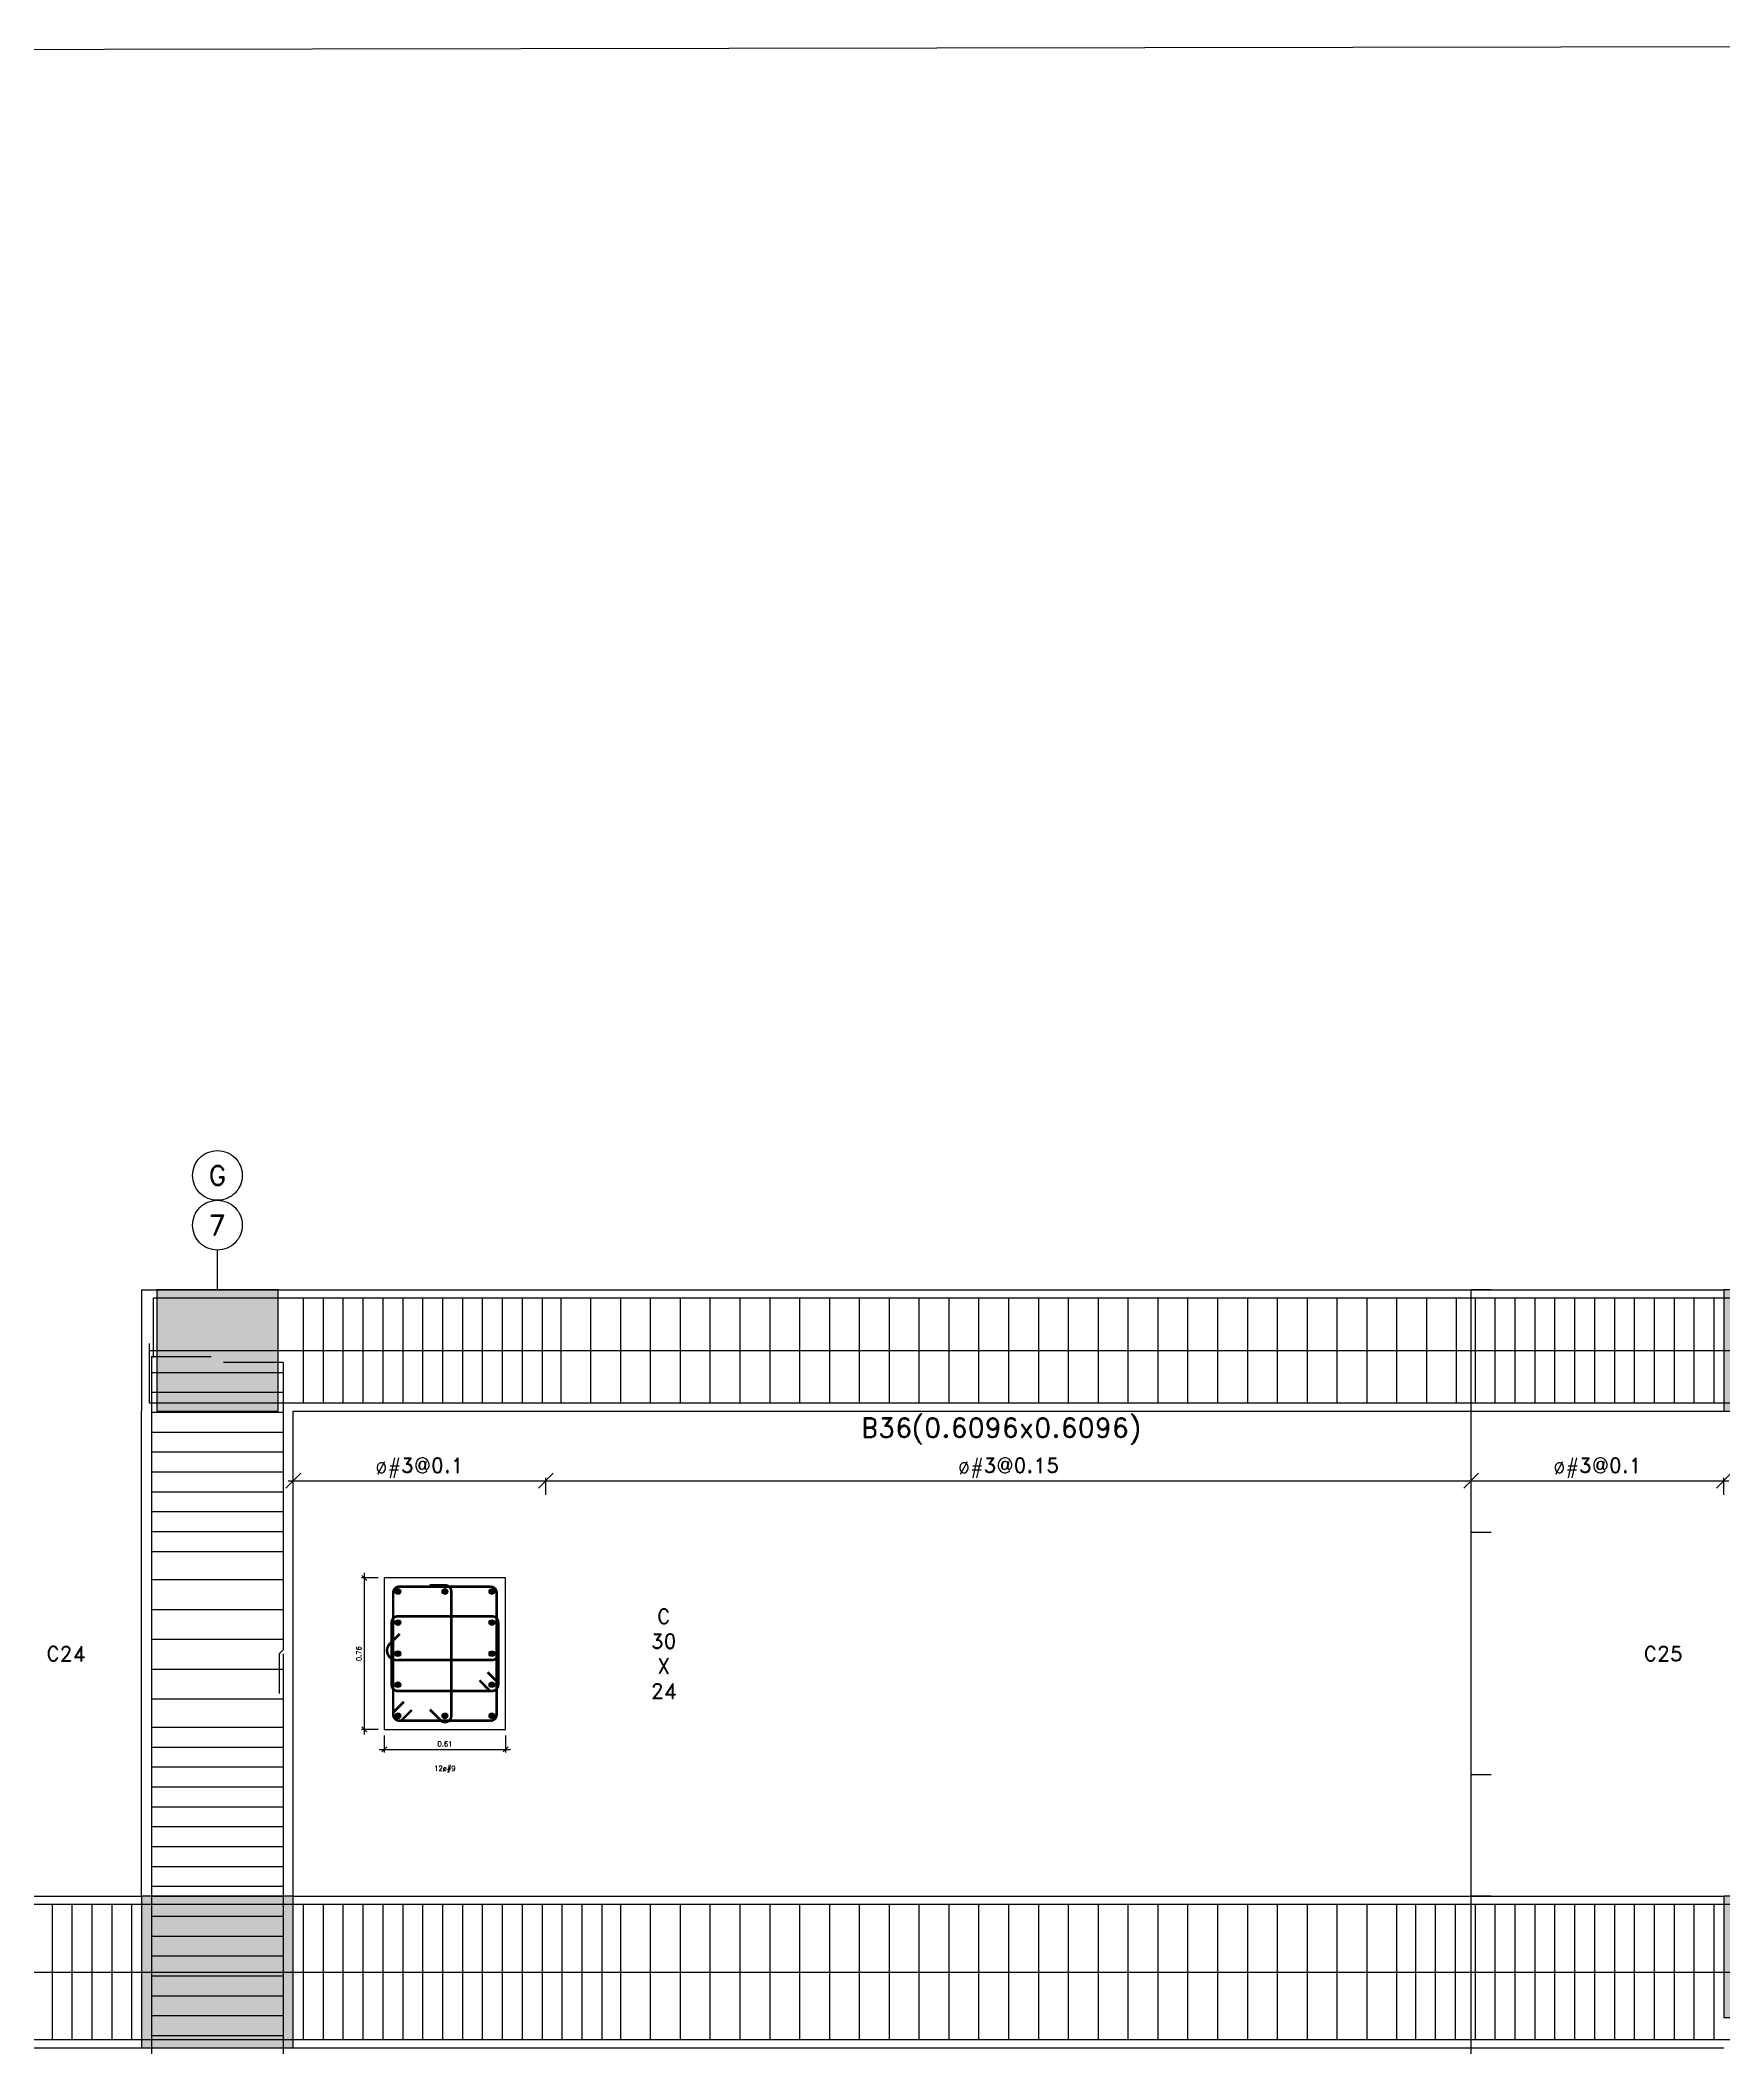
# Model space of a CAD drawing. Header units: inches. Extents: x 2674 to 28325, y -8016 to 21827.
# Drawn here: x 11083 to 11506, y -646 to -141 of the extents above; entities that cross this region are included whole.
import ezdxf
from ezdxf.enums import TextEntityAlignment as Align

# ---------------------------------------------------------------- set-up
doc = ezdxf.new("R2010")
doc.units = ezdxf.units.IN
doc.header["$MEASUREMENT"] = 0
doc.linetypes.add('ACAD_ISO02W100', pattern=[15, 12, -3])
doc.linetypes.add('Dashed', pattern=[0.75, 0.5, -0.25])
for name, color, linetype in [('Beam', 3, 'Continuous'), ('Beam elevation contour', 7, 'Continuous'), ('Beam rebar bot', 2, 'Continuous'), ('Beam rebar top', 2, 'Continuous'), ('Beam tie corner', 6, 'Continuous'), ('Beam tie mid', 4, 'Continuous'), ('Column elevation contorno', 7, 'Continuous'), ('Columns', 5, 'Continuous'), ('Dimensions', 7, 'Continuous'), ('Porticos', 7, 'Continuous'), ('Rebar long', 5, 'Continuous'), ('Rebar tie', 4, 'Continuous'), ('Texts', 7, 'Continuous')]:
    doc.layers.add(name, color=color, linetype=linetype)
doc.layers.add('Beam torsion rebar', color=7, linetype='Continuous', true_color=0xaf0000)
doc.layers.add('Grid', color=7, linetype='ACAD_ISO02W100', lineweight=25)
doc.styles.add('Letra', font='romand.shx')
doc.dimstyles.new('Dimension', dxfattribs={"dimscale": 0.083333, "dimtxt": 0.025, "dimasz": 0.025, "dimexe": 0.015, "dimexo": 0.03, "dimgap": 0.015, "dimtad": 1, "dimdec": 1, "dimzin": 0, "dimdsep": 46, "dimlunit": 4, "dimtxsty": 'Letra', "dimblk": 'OBLIQUE', "dimcen": 0.015, "dimdle": 0.025, "dimclrd": 256, "dimclre": 1, "dimclrt": 4, "dimadec": 0, "dimazin": 0, "dimtfac": 1, "dimtdec": 1, "dimtofl": 0, "dimtmove": 0, "dimatfit": 3, "dimfxl": 1, "dimtolj": 1, "dimtzin": 0, "dimarcsym": 0})

# ---------------------------------------------------------------- blocks, each defined once
blk = doc.blocks.new('Gridbeam')
at = {"linetype": 'Dashed'}
blk.add_lwpolyline([(0, 0), (0, 0.2)], dxfattribs=at)
for centre in [(0, 0.575), (0, 0.325)]:
    blk.add_circle(centre, 0.125)
at = {"style": 'Letra'}
for tag, p in [('X', (0, 0.575)), ('Y', (0, 0.325))]:
    blk.add_attdef(tag, text='', height=0.1, dxfattribs=at).set_placement(p, align=Align.MIDDLE_CENTER)
blk = doc.blocks.new('_Oblique')
at = {"color": 0, "linetype": 'ByBlock', "lineweight": -2}
blk.add_line((-0.5, -0.5), (0.5, 0.5), dxfattribs=at)
blk = doc.blocks.new('*D31')
at = {"linetype": 'ByBlock', "lineweight": -2, "transparency": 16777216}
blk.add_line((-0.4048, -0.406), (-0.4048, 0.406), dxfattribs=at)
at = {"color": 1, "linetype": 'ByBlock', "lineweight": -2, "transparency": 16777216}
for p, q in [((-0.3348, 0.381), (-0.4198, 0.381)), ((-0.3348, -0.381), (-0.4198, -0.381))]:
    blk.add_line(p, q, dxfattribs=at)
at = {"layer": 'Defpoints', "transparency": 16777216}
for p in [(-0.4048, 0.381), (-0.3048, 0.381), (-0.3048, -0.381)]:
    blk.add_point(p, dxfattribs=at)
at = {"lineweight": -2, "transparency": 16777216, "xscale": 0.025, "yscale": 0.025, "zscale": 0.025}
for p, rotation in [((-0.4048, 0.381), 90), ((-0.4048, -0.381), 270)]:
    blk.add_blockref('_Oblique', p, dxfattribs=dict(at, rotation=rotation))
at = {"color": 4, "transparency": 16777216, "insert": (-0.4198, 0), "char_height": 0.025, "attachment_point": 8, "rotation": 90, "style": 'Letra'}
blk.add_mtext('0.76', dxfattribs=at)
blk = doc.blocks.new('*D32')
at = {"linetype": 'ByBlock', "lineweight": -2, "transparency": 16777216}
blk.add_line((-0.3298, -0.481), (0.3298, -0.481), dxfattribs=at)
at = {"color": 1, "linetype": 'ByBlock', "lineweight": -2, "transparency": 16777216}
for p, q in [((-0.3048, -0.411), (-0.3048, -0.496)), ((0.3048, -0.411), (0.3048, -0.496))]:
    blk.add_line(p, q, dxfattribs=at)
at = {"layer": 'Defpoints', "transparency": 16777216}
for p in [(-0.3048, -0.381), (0.3048, -0.381), (0.3048, -0.481)]:
    blk.add_point(p, dxfattribs=at)
at = {"lineweight": -2, "transparency": 16777216, "xscale": 0.025, "yscale": 0.025, "zscale": 0.025, "rotation": 180}
blk.add_blockref('_Oblique', (-0.3048, -0.481), dxfattribs=at)
at = {"lineweight": -2, "transparency": 16777216, "xscale": 0.025, "yscale": 0.025, "zscale": 0.025}
blk.add_blockref('_Oblique', (0.3048, -0.481), dxfattribs=at)
at = {"color": 4, "transparency": 16777216, "insert": (0, -0.466), "char_height": 0.025, "attachment_point": 8, "style": 'Letra'}
blk.add_mtext('0.61', dxfattribs=at)
blk = doc.blocks.new('#9')
blk.add_hatch(color=256).paths.add_polyline_path([(0.014, 0, 1), (-0.014, 0, 1)])
at = {"color": 0}
blk.add_circle((0, 0), 0.0143, dxfattribs=at)
blk = doc.blocks.new('*D657')
at = {"layer": 'Defpoints', "color": 0, "transparency": 16777216}
for p in [(11442.37, -576.91), (11447.37, -576.91), (11447.37, -607.41)]:
    blk.add_point(p, dxfattribs=at)
at = {"layer": 'Dimensions', "color": 1, "linetype": 'ByBlock', "lineweight": -2, "transparency": 16777216}
for p, q in [((11447.37, -576.91), (11442.37, -576.91)), ((11447.37, -607.41), (11442.37, -607.41))]:
    blk.add_line(p, q, dxfattribs=at)
at = {"layer": 'Dimensions', "linetype": 'ByBlock', "lineweight": -2, "transparency": 16777216}
blk.add_line((11442.37, -607.42), (11442.37, -576.91), dxfattribs=at)
at = {"layer": 'Dimensions', "lineweight": -2, "transparency": 16777216, "xscale": 0.006249999999999999, "yscale": 0.006249999999999999, "zscale": 0.006249999999999999}
for p, rotation in [((11442.37, -576.91), 90), ((11442.37, -607.41), 270)]:
    blk.add_blockref('_Oblique', p, dxfattribs=dict(at, rotation=rotation))
at = {"layer": 'Dimensions', "color": 4, "transparency": 16777216, "insert": (11442.37, -592.16), "char_height": 0.00625, "attachment_point": 5, "rotation": 90, "style": 'Letra'}
blk.add_mtext('\\A1;ø#3@0.1', dxfattribs=at)
blk = doc.blocks.new('*D658')
at = {"layer": 'Defpoints', "color": 0, "transparency": 16777216}
for p in [(11442.37, -455.01), (11447.37, -455.01), (11447.37, -515.96)]:
    blk.add_point(p, dxfattribs=at)
at = {"layer": 'Dimensions', "color": 1, "linetype": 'ByBlock', "lineweight": -2, "transparency": 16777216}
for p, q in [((11447.37, -455.01), (11442.37, -455.01)), ((11447.37, -515.96), (11442.37, -515.96))]:
    blk.add_line(p, q, dxfattribs=at)
at = {"layer": 'Dimensions', "linetype": 'ByBlock', "lineweight": -2, "transparency": 16777216}
blk.add_line((11442.37, -515.97), (11442.37, -455.01), dxfattribs=at)
at = {"layer": 'Dimensions', "lineweight": -2, "transparency": 16777216, "xscale": 0.006249999999999999, "yscale": 0.006249999999999999, "zscale": 0.006249999999999999}
for p, rotation in [((11442.37, -455.01), 90), ((11442.37, -515.96), 270)]:
    blk.add_blockref('_Oblique', p, dxfattribs=dict(at, rotation=rotation))
at = {"layer": 'Dimensions', "color": 4, "transparency": 16777216, "insert": (11442.37, -485.49), "char_height": 0.00625, "attachment_point": 5, "rotation": 90, "style": 'Letra'}
blk.add_mtext('\\A1;ø#3@0.1', dxfattribs=at)
blk = doc.blocks.new('*D659')
at = {"layer": 'Defpoints', "color": 0, "transparency": 16777216}
for p in [(11442.37, -515.96), (11447.37, -515.96), (11447.37, -576.91)]:
    blk.add_point(p, dxfattribs=at)
at = {"layer": 'Dimensions', "color": 1, "linetype": 'ByBlock', "lineweight": -2, "transparency": 16777216}
for p, q in [((11447.37, -515.96), (11442.37, -515.96)), ((11447.37, -576.91), (11442.37, -576.91))]:
    blk.add_line(p, q, dxfattribs=at)
at = {"layer": 'Dimensions', "linetype": 'ByBlock', "lineweight": -2, "transparency": 16777216}
blk.add_line((11442.37, -576.92), (11442.37, -515.96), dxfattribs=at)
at = {"layer": 'Dimensions', "lineweight": -2, "transparency": 16777216, "xscale": 0.006249999999999999, "yscale": 0.006249999999999999, "zscale": 0.006249999999999999}
for p, rotation in [((11442.37, -515.96), 90), ((11442.37, -576.91), 270)]:
    blk.add_blockref('_Oblique', p, dxfattribs=dict(at, rotation=rotation))
at = {"layer": 'Dimensions', "color": 4, "transparency": 16777216, "insert": (11442.37, -546.44), "char_height": 0.00625, "attachment_point": 5, "rotation": 90, "style": 'Letra'}
blk.add_mtext('\\A1;ø#3@0.15', dxfattribs=at)
blk = doc.blocks.new('*D627')
at = {"layer": 'Defpoints', "color": 0, "transparency": 16777216}
for p in [(11442.37, -607.41), (11447.37, -607.41), (11447.37, -676.01)]:
    blk.add_point(p, dxfattribs=at)
at = {"layer": 'Dimensions', "color": 1, "linetype": 'ByBlock', "lineweight": -2, "transparency": 16777216}
for p, q in [((11447.37, -607.41), (11442.37, -607.41)), ((11447.37, -676.01), (11442.37, -676.01))]:
    blk.add_line(p, q, dxfattribs=at)
at = {"layer": 'Dimensions', "linetype": 'ByBlock', "lineweight": -2, "transparency": 16777216}
blk.add_line((11442.37, -676.02), (11442.37, -607.41), dxfattribs=at)
at = {"layer": 'Dimensions', "lineweight": -2, "transparency": 16777216, "xscale": 0.006249999999999999, "yscale": 0.006249999999999999, "zscale": 0.006249999999999999}
for p, rotation in [((11442.37, -607.41), 90), ((11442.37, -676.01), 270)]:
    blk.add_blockref('_Oblique', p, dxfattribs=dict(at, rotation=rotation))
at = {"layer": 'Dimensions', "color": 4, "transparency": 16777216, "insert": (11442.37, -641.71), "char_height": 0.00625, "attachment_point": 5, "rotation": 90, "style": 'Letra'}
blk.add_mtext('\\A1;ø#3@0.1', dxfattribs=at)
blk = doc.blocks.new('FB 24 X 24')
blk.add_hatch(color=256).paths.add_polyline_path([(0.3048, 0.3048), (-0.3048, 0.3048), (-0.3048, -0.3048), (0.3048, -0.3048)])
at = {"color": 0}
blk.add_lwpolyline([(0.3048, 0.3048), (-0.3048, 0.3048), (-0.3048, -0.3048), (0.3048, -0.3048)], close=True, dxfattribs=at)
blk = doc.blocks.new('*D45')
at = {"color": 1, "linetype": 'ByBlock', "lineweight": -2, "transparency": 16777216}
for p, q in [((725.1351, 34.9368), (725.1351, 35.0218)), ((726.4043, 34.9368), (726.4043, 35.0218))]:
    blk.add_line(p, q, dxfattribs=at)
at = {"linetype": 'ByBlock', "lineweight": -2, "transparency": 16777216}
blk.add_line((725.1101, 35.0068), (726.4293, 35.0068), dxfattribs=at)
at = {"layer": 'Defpoints', "transparency": 16777216}
for p in [(726.4043, 35.0068), (725.1351, 34.9068), (726.4043, 34.9068)]:
    blk.add_point(p, dxfattribs=at)
at = {"lineweight": -2, "transparency": 16777216, "xscale": 0.075, "yscale": 0.075, "zscale": 0.075, "rotation": 180}
blk.add_blockref('_Oblique', (725.1351, 35.0068), dxfattribs=at)
at = {"lineweight": -2, "transparency": 16777216, "xscale": 0.075, "yscale": 0.075, "zscale": 0.075}
blk.add_blockref('_Oblique', (726.4043, 35.0068), dxfattribs=at)
at = {"color": 4, "transparency": 16777216, "insert": (725.7697, 35.0218), "char_height": 0.075, "attachment_point": 8, "style": 'Letra'}
blk.add_mtext('ø#3@0.1', dxfattribs=at)
blk = doc.blocks.new('*D46')
at = {"color": 1, "linetype": 'ByBlock', "lineweight": -2, "transparency": 16777216}
for p, q in [((731.0539, 34.9368), (731.0539, 35.0218)), ((732.3232, 34.9368), (732.3232, 35.0218))]:
    blk.add_line(p, q, dxfattribs=at)
at = {"linetype": 'ByBlock', "lineweight": -2, "transparency": 16777216}
blk.add_line((731.0289, 35.0068), (732.3482, 35.0068), dxfattribs=at)
at = {"layer": 'Defpoints', "transparency": 16777216}
for p in [(732.3232, 35.0068), (731.0539, 34.9068), (732.3232, 34.9068)]:
    blk.add_point(p, dxfattribs=at)
at = {"lineweight": -2, "transparency": 16777216, "xscale": 0.075, "yscale": 0.075, "zscale": 0.075, "rotation": 180}
blk.add_blockref('_Oblique', (731.0539, 35.0068), dxfattribs=at)
at = {"lineweight": -2, "transparency": 16777216, "xscale": 0.075, "yscale": 0.075, "zscale": 0.075}
blk.add_blockref('_Oblique', (732.3232, 35.0068), dxfattribs=at)
at = {"color": 4, "transparency": 16777216, "insert": (731.68855, 35.0218), "char_height": 0.075, "attachment_point": 8, "style": 'Letra'}
blk.add_mtext('ø#3@0.1', dxfattribs=at)
blk = doc.blocks.new('*D47')
at = {"color": 1, "linetype": 'ByBlock', "lineweight": -2, "transparency": 16777216}
for p, q in [((726.4043, 34.9368), (726.4043, 35.0218)), ((731.0539, 34.9368), (731.0539, 35.0218))]:
    blk.add_line(p, q, dxfattribs=at)
at = {"linetype": 'ByBlock', "lineweight": -2, "transparency": 16777216}
blk.add_line((726.3793, 35.0068), (731.0789, 35.0068), dxfattribs=at)
at = {"layer": 'Defpoints', "transparency": 16777216}
for p in [(731.0539, 35.0068), (726.4043, 34.9068), (731.0539, 34.9068)]:
    blk.add_point(p, dxfattribs=at)
at = {"lineweight": -2, "transparency": 16777216, "xscale": 0.075, "yscale": 0.075, "zscale": 0.075, "rotation": 180}
blk.add_blockref('_Oblique', (726.4043, 35.0068), dxfattribs=at)
at = {"lineweight": -2, "transparency": 16777216, "xscale": 0.075, "yscale": 0.075, "zscale": 0.075}
blk.add_blockref('_Oblique', (731.0539, 35.0068), dxfattribs=at)
at = {"color": 4, "transparency": 16777216, "insert": (728.7291, 35.0218), "char_height": 0.075, "attachment_point": 8, "style": 'Letra'}
blk.add_mtext('ø#3@0.15', dxfattribs=at)
blk = doc.blocks.new('FB 30 X 30')
blk.add_hatch(color=256).paths.add_polyline_path([(0.381, 0.381), (-0.381, 0.381), (-0.381, -0.381), (0.381, -0.381)])
at = {"color": 0}
blk.add_lwpolyline([(0.381, 0.381), (-0.381, 0.381), (-0.381, -0.381), (0.381, -0.381)], close=True, dxfattribs=at)
blk = doc.blocks.new('B33-B34-B35-B36-Story10')
at = {"layer": 'Beam elevation contour'}
for points in [[(717.8452, 32.9184), (724.3731, 32.9184)], [(725.1351, 32.9184), (732.3232, 32.9184)], [(717.8452, 32.1564), (724.3731, 32.1564)], [(725.1351, 32.1564), (732.3232, 32.1564)]]:
    blk.add_lwpolyline(points, dxfattribs=at)
at = {"layer": 'Beam rebar bot'}
blk.add_lwpolyline([(732.8728, 32.4964), (732.8728, 32.1964), (702.188, 32.1964), (702.188, 32.4964)], dxfattribs=at)
at = {"layer": 'Beam rebar top'}
blk.add_lwpolyline([(702.208, 32.5784), (702.208, 32.8784), (732.8928, 32.8784), (732.8928, 32.5784)], dxfattribs=at)
at = {"layer": 'Beam tie corner'}
for points in [[(723.9231, 32.8784), (723.9231, 32.1964)], [(724.0231, 32.8784), (724.0231, 32.1964)], [(724.1231, 32.8784), (724.1231, 32.1964)], [(724.2231, 32.8784), (724.2231, 32.1964)], [(724.3231, 32.8784), (724.3231, 32.1964)], [(725.1851, 32.8784), (725.1851, 32.1964)], [(725.2851, 32.8784), (725.2851, 32.1964)], [(725.3851, 32.8784), (725.3851, 32.1964)], [(725.4851, 32.8784), (725.4851, 32.1964)], [(725.5851, 32.8784), (725.5851, 32.1964)], [(725.6851, 32.8784), (725.6851, 32.1964)], [(725.7851, 32.8784), (725.7851, 32.1964)], [(725.8851, 32.8784), (725.8851, 32.1964)], [(725.9851, 32.8784), (725.9851, 32.1964)], [(726.0851, 32.8784), (726.0851, 32.1964)], [(726.1851, 32.8784), (726.1851, 32.1964)], [(726.2851, 32.8784), (726.2851, 32.1964)], [(726.3851, 32.8784), (726.3851, 32.1964)], [(726.4851, 32.8784), (726.4851, 32.1964)], [(726.5851, 32.8784), (726.5851, 32.1964)], [(726.6851, 32.8784), (726.6851, 32.1964)], [(730.7732, 32.8784), (730.7732, 32.1964)], [(730.8732, 32.8784), (730.8732, 32.1964)], [(730.9732, 32.8784), (730.9732, 32.1964)], [(731.0732, 32.8784), (731.0732, 32.1964)], [(731.1732, 32.8784), (731.1732, 32.1964)], [(731.2732, 32.8784), (731.2732, 32.1964)], [(731.3732, 32.8784), (731.3732, 32.1964)], [(731.4732, 32.8784), (731.4732, 32.1964)], [(731.5732, 32.8784), (731.5732, 32.1964)], [(731.6732, 32.8784), (731.6732, 32.1964)], [(731.7732, 32.8784), (731.7732, 32.1964)], [(731.8732, 32.8784), (731.8732, 32.1964)], [(731.9732, 32.8784), (731.9732, 32.1964)], [(732.0732, 32.8784), (732.0732, 32.1964)], [(732.1732, 32.8784), (732.1732, 32.1964)], [(732.2732, 32.8784), (732.2732, 32.1964)]]:
    blk.add_lwpolyline(points, dxfattribs=at)
at = {"layer": 'Beam tie mid'}
for points in [[(726.7791, 32.8784), (726.7791, 32.1964)], [(726.9291, 32.8784), (726.9291, 32.1964)], [(727.0791, 32.8784), (727.0791, 32.1964)], [(727.2291, 32.8784), (727.2291, 32.1964)], [(727.3791, 32.8784), (727.3791, 32.1964)], [(727.5291, 32.8784), (727.5291, 32.1964)], [(727.6791, 32.8784), (727.6791, 32.1964)], [(727.8291, 32.8784), (727.8291, 32.1964)], [(727.9791, 32.8784), (727.9791, 32.1964)], [(728.1291, 32.8784), (728.1291, 32.1964)], [(728.2791, 32.8784), (728.2791, 32.1964)], [(728.4291, 32.8784), (728.4291, 32.1964)], [(728.5791, 32.8784), (728.5791, 32.1964)], [(728.7291, 32.8784), (728.7291, 32.1964)], [(728.8791, 32.8784), (728.8791, 32.1964)], [(729.0291, 32.8784), (729.0291, 32.1964)], [(729.1791, 32.8784), (729.1791, 32.1964)], [(729.3291, 32.8784), (729.3291, 32.1964)], [(729.4791, 32.8784), (729.4791, 32.1964)], [(729.6291, 32.8784), (729.6291, 32.1964)], [(729.7791, 32.8784), (729.7791, 32.1964)], [(729.9291, 32.8784), (729.9291, 32.1964)], [(730.0791, 32.8784), (730.0791, 32.1964)], [(730.2291, 32.8784), (730.2291, 32.1964)], [(730.3791, 32.8784), (730.3791, 32.1964)], [(730.5291, 32.8784), (730.5291, 32.1964)], [(730.6791, 32.8784), (730.6791, 32.1964)]]:
    blk.add_lwpolyline(points, dxfattribs=at)
at = {"layer": 'Beam torsion rebar'}
blk.add_lwpolyline([(702.188, 32.5374), (732.8928, 32.5374)], dxfattribs=at)
at = {"layer": 'Beam', "color": 0}
for name, p in [('FB 30 X 30', (724.7541, 32.5374)), ('FB 24 X 24', (732.628, 32.6136))]:
    blk.add_blockref(name, p, dxfattribs=at)
blk = doc.blocks.new('C 30 X 24')
at = {"layer": 'Columns'}
blk.add_lwpolyline([(-0.305, -0.381), (0.305, -0.381), (0.305, 0.381), (-0.305, 0.381)], close=True, dxfattribs=at)
at = {"layer": 'Rebar tie'}
for points in [[(-0.206, -0.242, 0.0127, 0.0127, 0), (-0.26, -0.296, 0.0127, 0.0127, 0), (-0.26, -0.305, 0.0127, 0.0127, 0.414214), (-0.229, -0.337, 0.0127, 0.0127, 0), (0.229, -0.337, 0.0127, 0.0127, 0.414214), (0.26, -0.305, 0.0127, 0.0127, 0), (0.26, 0.305, 0.0127, 0.0127, 0.414214), (0.229, 0.337, 0.0127, 0.0127, 0), (-0.229, 0.337, 0.0127, 0.0127, 0.414214), (-0.26, 0.305, 0.0127, 0.0127, 0), (-0.26, -0.305, 0.0127, 0.0127, 0.414214), (-0.229, -0.337, 0.0127, 0.0127, 0), (-0.22, -0.337, 0.0127, 0.0127, 0), (-0.166, -0.283, 0.0127, 0.0127, 0)], [(-0.076, -0.281, 0.0127, 0.0127, 0), (-0.022, -0.335, 0.0127, 0.0127, 0.668179), (0.032, -0.313, 0.0127, 0.0127, 0), (0.032, 0.313, 0.0127, 0.0127, 0.414214), (0, 0.344, 0.0127, 0.0127, 0), (-0.076, 0.344, 0.0127, 0.0127, 0)], [(-0.227, 0.099, 0.0127, 0.0127, 0), (-0.281, 0.045, 0.0127, 0.0127, 0.668179), (-0.236, -0.032, 0.0127, 0.0127, 0), (0.236, -0.032, 0.0127, 0.0127, 0.414214), (0.268, 0, 0.0127, 0.0127, 0), (0.268, 0.076, 0.0127, 0.0127, 0)], [(0.214, -0.093, 0.0127, 0.0127, 0), (0.268, -0.147, 0.0127, 0.0127, 0), (0.268, -0.156, 0.0127, 0.0127, -0.414214), (0.236, -0.188, 0.0127, 0.0127, 0), (-0.236, -0.188, 0.0127, 0.0127, -0.414214), (-0.268, -0.156, 0.0127, 0.0127, 0), (-0.268, 0.156, 0.0127, 0.0127, -0.414214), (-0.236, 0.188, 0.0127, 0.0127, 0), (0.236, 0.188, 0.0127, 0.0127, -0.414214), (0.268, 0.156, 0.0127, 0.0127, 0), (0.268, -0.156, 0.0127, 0.0127, -0.414214), (0.236, -0.188, 0.0127, 0.0127, 0), (0.227, -0.188, 0.0127, 0.0127, 0), (0.174, -0.134, 0.0127, 0.0127, 0)]]:
    blk.add_lwpolyline(points, format="xyseb", dxfattribs=at)
at = {"layer": 'Rebar long', "color": 0}
for p in [(-0.236, 0.313), (0, 0.313), (0.236, 0.313), (-0.236, 0.156), (0.236, 0.156), (-0.236, 0), (0.236, 0), (-0.236, -0.156), (0.236, -0.156), (-0.236, -0.313), (0, -0.313), (0.236, -0.313)]:
    blk.add_blockref('#9', p, dxfattribs=at)
at = {"layer": 'Texts', "insert": (0, -0.581), "char_height": 0.025, "width": 0.05672, "attachment_point": 5, "style": 'Letra'}
blk.add_mtext('12ø#9', dxfattribs=at)
at = {"layer": 'Dimensions'}
for p2, distance, picture, middle in [((-0.305, 0.381), 0.1, '*D31', (-0.405, 0)), ((0.305, -0.381), -0.1, '*D32', (0, -0.481))]:
    dim = blk.add_aligned_dim(p1=(-0.305, -0.381), p2=p2, distance=distance, dimstyle='Dimension', override={"dimtxt": 0.025, "dimasz": 0.025, "dimpost": '<>'}, dxfattribs=at)
    dim.commit()
    dim.dimension.update_dxf_attribs({"geometry": picture, "text_midpoint": middle})
blk = doc.blocks.new('B36-Stair Room Roof')
at = {"layer": 'Beam elevation contour'}
for points in [[(724.3731, 35.9664), (724.3731, 35.3568)], [(725.1351, 35.9664), (732.3232, 35.9664)], [(732.9328, 35.3568), (732.9328, 35.9664)], [(725.1351, 35.3568), (732.3232, 35.3568)]]:
    blk.add_lwpolyline(points, dxfattribs=at)
at = {"layer": 'Beam rebar bot'}
blk.add_lwpolyline([(732.8728, 35.6968), (732.8728, 35.3968), (724.4131, 35.3968), (724.4131, 35.6968)], dxfattribs=at)
at = {"layer": 'Beam rebar top'}
blk.add_lwpolyline([(724.4331, 35.6264), (724.4331, 35.9264), (732.8928, 35.9264), (732.8928, 35.6264)], dxfattribs=at)
at = {"layer": 'Beam tie corner'}
for points in [[(725.1851, 35.9264), (725.1851, 35.3968)], [(725.2851, 35.9264), (725.2851, 35.3968)], [(725.3851, 35.9264), (725.3851, 35.3968)], [(725.4851, 35.9264), (725.4851, 35.3968)], [(725.5851, 35.9264), (725.5851, 35.3968)], [(725.6851, 35.9264), (725.6851, 35.3968)], [(725.7851, 35.9264), (725.7851, 35.3968)], [(725.8851, 35.9264), (725.8851, 35.3968)], [(725.9851, 35.9264), (725.9851, 35.3968)], [(726.0851, 35.9264), (726.0851, 35.3968)], [(726.1851, 35.9264), (726.1851, 35.3968)], [(726.2851, 35.9264), (726.2851, 35.3968)], [(726.3851, 35.9264), (726.3851, 35.3968)], [(731.0732, 35.9264), (731.0732, 35.3968)], [(731.1732, 35.9264), (731.1732, 35.3968)], [(731.2732, 35.9264), (731.2732, 35.3968)], [(731.3732, 35.9264), (731.3732, 35.3968)], [(731.4732, 35.9264), (731.4732, 35.3968)], [(731.5732, 35.9264), (731.5732, 35.3968)], [(731.6732, 35.9264), (731.6732, 35.3968)], [(731.7732, 35.9264), (731.7732, 35.3968)], [(731.8732, 35.9264), (731.8732, 35.3968)], [(731.9732, 35.9264), (731.9732, 35.3968)], [(732.0732, 35.9264), (732.0732, 35.3968)], [(732.1732, 35.9264), (732.1732, 35.3968)], [(732.2732, 35.9264), (732.2732, 35.3968)]]:
    blk.add_lwpolyline(points, dxfattribs=at)
at = {"layer": 'Beam tie mid'}
for points in [[(726.4791, 35.9264), (726.4791, 35.3968)], [(726.6291, 35.9264), (726.6291, 35.3968)], [(726.7791, 35.9264), (726.7791, 35.3968)], [(726.9291, 35.9264), (726.9291, 35.3968)], [(727.0791, 35.9264), (727.0791, 35.3968)], [(727.2291, 35.9264), (727.2291, 35.3968)], [(727.3791, 35.9264), (727.3791, 35.3968)], [(727.5291, 35.9264), (727.5291, 35.3968)], [(727.6791, 35.9264), (727.6791, 35.3968)], [(727.8291, 35.9264), (727.8291, 35.3968)], [(727.9791, 35.9264), (727.9791, 35.3968)], [(728.1291, 35.9264), (728.1291, 35.3968)], [(728.2791, 35.9264), (728.2791, 35.3968)], [(728.4291, 35.9264), (728.4291, 35.3968)], [(728.5791, 35.9264), (728.5791, 35.3968)], [(728.7291, 35.9264), (728.7291, 35.3968)], [(728.8791, 35.9264), (728.8791, 35.3968)], [(729.0291, 35.9264), (729.0291, 35.3968)], [(729.1791, 35.9264), (729.1791, 35.3968)], [(729.3291, 35.9264), (729.3291, 35.3968)], [(729.4791, 35.9264), (729.4791, 35.3968)], [(729.6291, 35.9264), (729.6291, 35.3968)], [(729.7791, 35.9264), (729.7791, 35.3968)], [(729.9291, 35.9264), (729.9291, 35.3968)], [(730.0791, 35.9264), (730.0791, 35.3968)], [(730.2291, 35.9264), (730.2291, 35.3968)], [(730.3791, 35.9264), (730.3791, 35.3968)], [(730.5291, 35.9264), (730.5291, 35.3968)], [(730.6791, 35.9264), (730.6791, 35.3968)], [(730.8291, 35.9264), (730.8291, 35.3968)], [(730.9791, 35.9264), (730.9791, 35.3968)]]:
    blk.add_lwpolyline(points, dxfattribs=at)
at = {"layer": 'Beam torsion rebar'}
blk.add_lwpolyline([(724.4131, 35.6616), (732.8928, 35.6616)], dxfattribs=at)
at = {"layer": 'Beam', "color": 0}
for p in [(724.7541, 35.6616), (732.628, 35.6616)]:
    blk.add_blockref('FB 24 X 24', p, dxfattribs=at)
at = {"layer": 'Texts', "insert": (728.6911, 35.2568), "char_height": 0.1, "width": 0.056717, "attachment_point": 5, "style": 'Letra'}
blk.add_mtext('B36(0.6096x0.6096)', dxfattribs=at)
at = {"layer": 'Dimensions'}
for p1, p2, text, picture, middle in [((725.1351, 34.9068), (726.4043, 34.9068), 'ø#3@0.1', '*D45', (725.7697, 35.0068)), ((726.4043, 34.9068), (731.0539, 34.9068), 'ø#3@0.15', '*D47', (728.7291, 35.0068)), ((731.0539, 34.9068), (732.3232, 34.9068), 'ø#3@0.1', '*D46', (731.6885, 35.0068))]:
    dim = blk.add_aligned_dim(p1=p1, p2=p2, distance=0.1, text=text, dimstyle='Dimension', override={"dimtxt": 0.075, "dimasz": 0.075, "dimpost": '<>'}, dxfattribs=at)
    dim.commit()
    dim.dimension.update_dxf_attribs({"geometry": picture, "text_midpoint": middle})

msp = doc.modelspace()

# ---------------------------------------------------------------- linework, layer by layer
msp.add_lwpolyline([(12510.47, -2803.98), (9269.99, -2809.2), (9269.68, -146.16), (12510.17, -140.94)], close=True)
at = {"layer": 'Beam rebar bot'}
for points in [[(11110.83, -471.75), (11125.83, -471.75)], [(11110.83, -471.75), (11110.83, -701.66)], [(11143.93, -473.25), (11128.93, -473.25)], [(11143.93, -473.25), (11143.93, -545.45)], [(11142.93, -546.45), (11143.93, -545.45)], [(11142.93, -546.45), (11142.93, -556.45)], [(11143.93, -546.45), (11143.93, -854.06)]]:
    msp.add_lwpolyline(points, dxfattribs=at)
at = {"layer": 'Beam tie corner'}
for points in [[(11110.83, -475.76), (11143.93, -475.76)], [(11110.83, -480.76), (11143.93, -480.76)], [(11110.83, -485.76), (11143.93, -485.76)], [(11110.83, -490.76), (11143.93, -490.76)], [(11110.83, -495.76), (11143.93, -495.76)], [(11110.83, -500.76), (11143.93, -500.76)], [(11110.83, -505.76), (11143.93, -505.76)], [(11110.83, -510.76), (11143.93, -510.76)], [(11110.83, -515.76), (11143.93, -515.76)], [(11110.83, -520.76), (11143.93, -520.76)], [(11110.83, -569.91), (11143.93, -569.91)], [(11110.83, -574.91), (11143.93, -574.91)], [(11110.83, -579.91), (11143.93, -579.91)], [(11110.83, -584.91), (11143.93, -584.91)], [(11110.83, -589.91), (11143.93, -589.91)], [(11110.83, -594.91), (11143.93, -594.91)], [(11110.83, -599.91), (11143.93, -599.91)], [(11110.83, -604.91), (11143.93, -604.91)], [(11110.83, -607.41), (11143.93, -607.41)], [(11110.83, -612.41), (11143.93, -612.41)], [(11110.83, -617.41), (11143.93, -617.41)], [(11110.83, -622.41), (11143.93, -622.41)], [(11110.83, -627.41), (11143.93, -627.41)], [(11110.83, -632.41), (11143.93, -632.41)], [(11110.83, -637.41), (11143.93, -637.41)], [(11110.83, -642.41), (11143.93, -642.41)]]:
    msp.add_lwpolyline(points, dxfattribs=at)
at = {"layer": 'Beam tie mid'}
for points in [[(11110.83, -527.81), (11143.93, -527.81)], [(11110.83, -535.31), (11143.93, -535.31)], [(11110.83, -542.81), (11143.93, -542.81)], [(11110.83, -550.31), (11143.93, -550.31)], [(11110.83, -557.81), (11143.93, -557.81)], [(11110.83, -564.91), (11143.93, -564.91)]]:
    msp.add_lwpolyline(points, dxfattribs=at)
at = {"layer": 'Column elevation contorno'}
for points in [[(11108.33, -455.01), (11146.43, -455.01)], [(11108.33, -607.41), (11108.33, -485.49)], [(11146.43, -607.41), (11146.43, -485.49)]]:
    msp.add_lwpolyline(points, dxfattribs=at)

# ---------------------------------------------------------------- block references
at = {"layer": 'Dimensions', "color": 0, "xscale": 49.99999999999999, "yscale": 49.99999999999999, "zscale": 49.99999999999999}
msp.add_blockref('C 30 X 24', (11184.53, -546.45), dxfattribs=at)
at = {"layer": 'Grid', "xscale": 49.99999999999999, "yscale": 49.99999999999999, "zscale": 49.99999999999999}
msp.add_blockref('Gridbeam', (11127.38, -455.01), dxfattribs=at).add_auto_attribs({'X': 'G', 'Y': '7'})
at = {"layer": 'Porticos', "color": 0, "xscale": 49.99999999999999, "yscale": 49.99999999999999, "zscale": 49.99999999999999}
for name in ['B36-Stair Room Roof', 'B33-B34-B35-B36-Story10']:
    msp.add_blockref(name, (-25110.33, -2253.33), dxfattribs=at)

# ---------------------------------------------------------------- texts
at = {"layer": 'Texts', "char_height": 3.75, "width": 2.8358, "attachment_point": 5, "style": 'Letra'}
for s, insert in [('C 30 X 24', (11239.5, -546.45)), ('C24', (11089.28, -546.45)), ('C25', (11490.59, -546.45))]:
    msp.add_mtext(s, dxfattribs=dict(at, insert=insert))

# ---------------------------------------------------------------- dimensions: what is measured, and where the dimension line sits
at = {"layer": 'Dimensions'}
for p1, p2, text, picture, middle in [((11447.37, -515.96), (11447.37, -455.01), 'ø#3@0.1', '*D658', (11442.37, -485.49)), ((11447.37, -576.91), (11447.37, -515.96), 'ø#3@0.15', '*D659', (11442.37, -546.44)), ((11447.37, -607.41), (11447.37, -576.91), 'ø#3@0.1', '*D657', (11442.37, -592.16)), ((11447.37, -676.01), (11447.37, -607.41), 'ø#3@0.1', '*D627', (11442.37, -641.71))]:
    dim = msp.add_aligned_dim(p1=p1, p2=p2, distance=5, text=text, dimstyle='Dimension', override={"dimscale": 0.083333, "dimtxt": 0.075, "dimasz": 0.075, "dimpost": '<>'}, dxfattribs=at)
    dim.commit()
    dim.dimension.update_dxf_attribs({"geometry": picture, "text_midpoint": middle})

doc.saveas('drawing.dxf')
